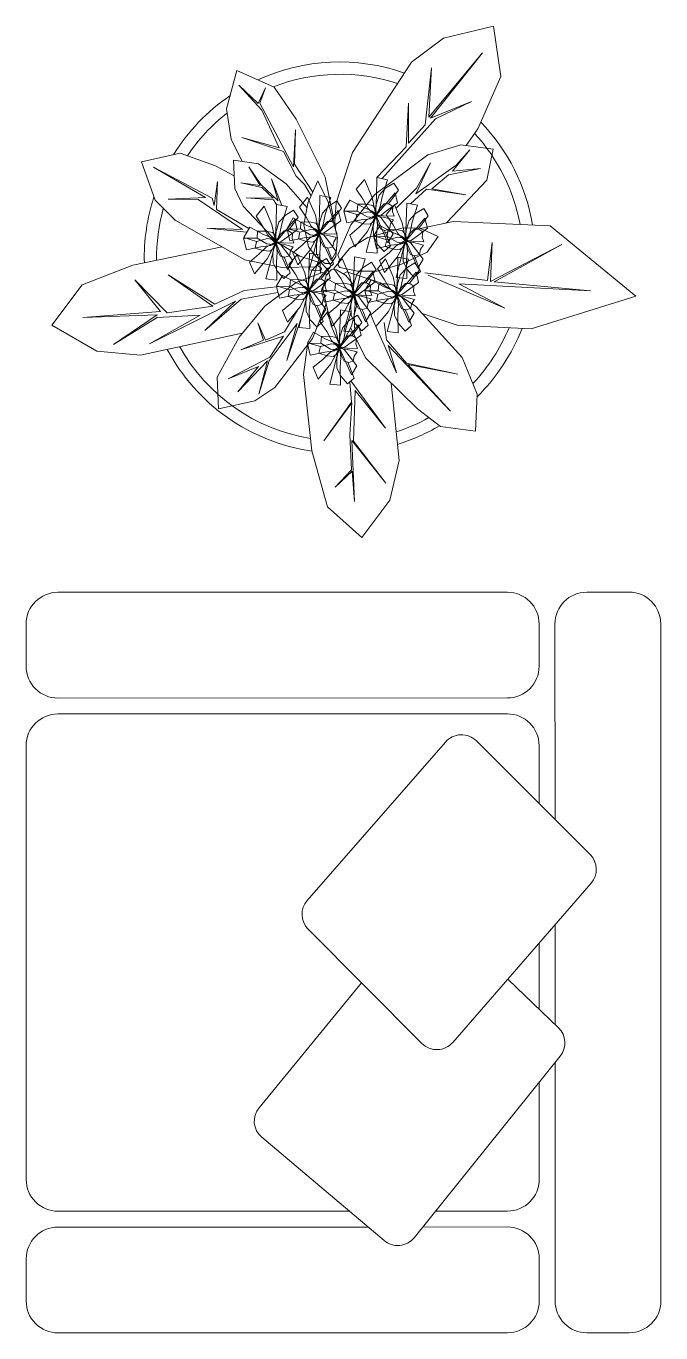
# Model space of a CAD drawing. Header units: inches. Extents: x -422522 to 22891, y -2973 to 414515.
# Drawn here: x 22456.9 to 22526.3, y 5237.4 to 5380.2 of the extents above; entities that cross this region are included whole.
import ezdxf

# ---------------------------------------------------------------- set-up
doc = ezdxf.new("R2010")
doc.units = ezdxf.units.IN
doc.header["$MEASUREMENT"] = 0
doc.layers.add('ARREDAMENTO', color=8, linetype='Continuous', lineweight=13)

msp = doc.modelspace()

# ---------------------------------------------------------------- linework, layer by layer
at = {"layer": 'ARREDAMENTO', "linetype": 'Continuous', "lineweight": 0}
for p, q in [((22508.00093, 5380.1717), (22502.52753, 5378.86773)), ((22508.79673, 5374.66351), (22508.00093, 5380.1717)), ((22502.52753, 5378.86773), (22499.03029, 5376.21693)), ((22499.03029, 5376.21693), (22492.56889, 5366.36042)), ((22478.77839, 5371.1168), (22479.92883, 5375.30559)), ((22479.92883, 5375.30559), (22483.99353, 5373.51416)), ((22506.27792, 5368.94839), (22508.79673, 5374.66351)), ((22483.99353, 5373.51416), (22486.42561, 5370.01304)), ((22479.29035, 5367.82299), (22478.77839, 5371.1168)), ((22486.42561, 5370.01304), (22489.58581, 5363.64965)), ((22505.00867, 5367.1239), (22506.27792, 5368.94839)), ((22480.49017, 5365.38772), (22479.29035, 5367.82299)), ((22500.81122, 5366.11181), (22504.41799, 5367.20191)), ((22504.41799, 5367.20191), (22507.96456, 5366.73347)), ((22469.50364, 5365.32482), (22473.71449, 5366.2726)), ((22473.71449, 5366.2726), (22477.58425, 5364.88712)), ((22492.56889, 5366.36042), (22490.79457, 5360.84651)), ((22495.01316, 5361.76517), (22500.81122, 5366.11181)), ((22507.96456, 5366.73347), (22507.24155, 5363.33664)), ((22471.00543, 5361.14126), (22469.50364, 5365.32482)), ((22477.58425, 5364.88712), (22479.62508, 5363.82582)), ((22479.54254, 5365.5253), (22479.69229, 5362.44198)), ((22482.29592, 5365.12557), (22479.54254, 5365.5253)), ((22485.30489, 5362.94911), (22482.29592, 5365.12557)), ((22487.59804, 5360.29897), (22485.30489, 5362.94911)), ((22487.69558, 5360.81084), (22488.78173, 5363.27526)), ((22488.78173, 5363.27526), (22489.89696, 5360.94908)), ((22489.58581, 5363.64965), (22490.47426, 5359.16575)), ((22507.24155, 5363.33664), (22502.85534, 5358.65655)), ((22479.69229, 5362.44198), (22480.60752, 5360.5059)), ((22492.40364, 5358.45557), (22495.01316, 5361.76517)), ((22473.17866, 5358.95034), (22471.00543, 5361.14126)), ((22480.60752, 5360.5059), (22484.29699, 5356.58071)), ((22487.24895, 5358.46724), (22487.69558, 5360.81084)), ((22489.89696, 5360.94908), (22490.92911, 5357.06327)), ((22490.79457, 5360.84651), (22490.601, 5358.29851)), ((22480.80849, 5354.63447), (22473.17866, 5358.95034)), ((22490.47426, 5359.16575), (22490.45504, 5358.84801)), ((22499.96042, 5358.06821), (22503.60998, 5358.80992)), ((22503.60998, 5358.80992), (22514.19579, 5358.34895)), ((22487.77417, 5356.04678), (22487.24895, 5358.46724)), ((22490.95545, 5355.16967), (22492.40364, 5358.45557)), ((22494.26117, 5357.0614), (22498.10192, 5358.11279)), ((22498.10192, 5358.11279), (22499.94423, 5358.07534)), ((22499.94423, 5358.07534), (22501.93924, 5357.19608)), ((22501.93924, 5357.19608), (22500.72866, 5355.47323)), ((22514.19579, 5358.34895), (22523.54347, 5350.66132)), ((22468.54642, 5354.05831), (22478.32939, 5356.03679)), ((22484.29699, 5356.58071), (22486.8281, 5355.02663)), ((22488.61231, 5354.94102), (22487.77417, 5356.04678)), ((22490.92911, 5357.06327), (22490.73466, 5354.98668)), ((22491.04891, 5354.42774), (22492.24242, 5355.8638)), ((22492.24242, 5355.8638), (22494.26117, 5357.0614)), ((22484.87875, 5353.78353), (22480.80849, 5354.63447)), ((22486.8281, 5355.02663), (22489.04088, 5354.3045)), ((22489.26471, 5354.51334), (22488.5506, 5353.84703)), ((22489.56505, 5354.24082), (22488.61231, 5354.94102)), ((22490.25526, 5354.21693), (22489.56505, 5354.24082)), ((22490.73466, 5354.98668), (22490.25526, 5354.21693)), ((22491.18152, 5354.5873), (22490.95545, 5355.16967)), ((22491.0111, 5354.02395), (22491.04891, 5354.42774)), ((22500.72866, 5355.47323), (22497.92093, 5354.14596)), ((22463.02293, 5351.91416), (22468.54642, 5354.05831)), ((22488.5506, 5353.84703), (22484.87875, 5353.78353)), ((22486.39436, 5352.13452), (22489.26863, 5353.25027)), ((22488.73852, 5354.02237), (22489.18909, 5353.70578)), ((22489.18909, 5353.70578), (22489.03616, 5353.16003)), ((22489.26863, 5353.25027), (22489.73805, 5353.04339)), ((22489.31417, 5351.46834), (22489.68633, 5352.92604)), ((22489.68633, 5352.92604), (22490.23136, 5353.52672)), ((22490.23136, 5353.52672), (22490.40043, 5353.59235)), ((22490.40043, 5353.59235), (22490.80422, 5353.55454)), ((22490.80422, 5353.55454), (22491.80868, 5352.9717)), ((22491.19409, 5353.80316), (22491.0111, 5354.02395)), ((22493.10955, 5353.3794), (22491.19409, 5353.80316)), ((22491.56269, 5353.11443), (22491.96384, 5353.32376)), ((22491.80868, 5352.9717), (22492.58285, 5352.03756)), ((22491.96384, 5353.32376), (22495.63961, 5352.12419)), ((22495.23138, 5353.37366), (22493.10955, 5353.3794)), ((22497.92093, 5354.14596), (22495.23138, 5353.37366)), ((22459.68877, 5347.50704), (22463.02293, 5351.91416)), ((22482.99761, 5349.55988), (22486.39436, 5352.13452)), ((22490.25522, 5347.41974), (22489.31417, 5351.46834)), ((22492.58285, 5352.03756), (22493.04364, 5349.71204)), ((22495.63961, 5352.12419), (22499.47598, 5349.52782)), ((22523.54347, 5350.66132), (22512.10296, 5347.08349)), ((22480.16879, 5346.19396), (22482.99761, 5349.55988)), ((22489.61856, 5349.59234), (22488.18954, 5346.0331)), ((22489.6725, 5349.92672), (22489.61856, 5349.59234)), ((22493.04364, 5349.71204), (22492.45266, 5347.39727)), ((22499.47598, 5349.52782), (22504.54525, 5343.94759)), ((22503.99682, 5347.47609), (22500.1801, 5348.75273)), ((22464.62738, 5344.6414), (22459.68877, 5347.50704)), ((22491.27329, 5345.07905), (22490.25522, 5347.41974)), ((22492.45266, 5347.39727), (22491.27329, 5345.07905)), ((22494.02661, 5343.89993), (22492.35543, 5347.20616)), ((22512.10296, 5347.08349), (22503.99682, 5347.47609)), ((22480.52283, 5346.61522), (22469.37699, 5344.19665)), ((22477.76627, 5341.80267), (22480.16879, 5346.19396)), ((22488.18954, 5346.0331), (22484.0834, 5340.6647)), ((22469.37699, 5344.19665), (22464.62738, 5344.6414)), ((22487.21582, 5342.0855), (22487.66488, 5345.34715)), ((22499.6704, 5338.34282), (22494.02661, 5343.89993)), ((22504.54525, 5343.94759), (22506.20894, 5339.94056)), ((22477.93423, 5338.34458), (22477.76627, 5341.80267)), ((22488.11158, 5333.7684), (22487.21582, 5342.0855)), ((22484.0834, 5340.6647), (22481.88757, 5339.22825)), ((22496.81367, 5341.15568), (22497.67531, 5332.70242)), ((22481.88757, 5339.22825), (22477.93423, 5338.34458)), ((22506.20894, 5339.94056), (22506.01597, 5335.91872)), ((22502.19404, 5336.40697), (22499.6704, 5338.34282)), ((22506.01597, 5335.91872), (22502.19404, 5336.40697)), ((22489.83596, 5327.64939), (22488.11158, 5333.7684)), ((22497.67531, 5332.70242), (22496.66465, 5328.34951)), ((22493.60362, 5324.29107), (22489.83596, 5327.64939)), ((22496.66465, 5328.34951), (22493.60362, 5324.29107))]:
    msp.add_line(p, q, dxfattribs=at)
at = {"layer": 'ARREDAMENTO'}
for p, q in [((22460.35769, 5318.29757), (22509.50207, 5318.30563)), ((22518.17461, 5318.30705), (22522.79997, 5318.30781)), ((22456.89, 5310.20263), (22456.88925, 5314.82798)), ((22512.97166, 5314.83718), (22512.97242, 5310.21183)), ((22514.70967, 5293.47161), (22514.70617, 5314.83746)), ((22526.28169, 5240.8337), (22526.26955, 5314.83936)), ((22460.35959, 5306.73418), (22509.50397, 5306.74224)), ((22460.35987, 5304.99967), (22509.50425, 5305.00773)), ((22456.89143, 5301.53009), (22456.8992, 5254.12022)), ((22502.73361, 5301.92858), (22487.62196, 5284.62126)), ((22518.54732, 5289.64622), (22506.10837, 5302.04543)), ((22512.97488, 5295.20086), (22512.97384, 5301.53929)), ((22503.52966, 5269.10126), (22518.65934, 5286.49027)), ((22487.72479, 5281.46883), (22500.14569, 5268.98793)), ((22514.71335, 5271.0636), (22514.71156, 5281.95296)), ((22512.97856, 5272.73403), (22512.97738, 5279.95981)), ((22515.08492, 5270.70582), (22509.55699, 5276.02866)), ((22482.35316, 5261.96672), (22493.55851, 5275.60693)), ((22499.30959, 5247.75594), (22515.282, 5267.58933)), ((22514.7183, 5240.83181), (22514.71403, 5266.88406)), ((22512.98162, 5254.12941), (22512.97988, 5264.73072)), ((22482.6478, 5258.73197), (22496.01603, 5247.43978)), ((22460.36879, 5250.65177), (22492.20734, 5250.65699)), ((22501.64714, 5250.65854), (22509.51317, 5250.65983)), ((22460.36907, 5248.91726), (22494.26033, 5248.92282)), ((22500.25011, 5248.9238), (22509.51345, 5248.92532)), ((22456.90063, 5245.44768), (22456.90138, 5240.82232)), ((22512.9838, 5240.83152), (22512.98304, 5245.45688)), ((22460.37097, 5237.35388), (22509.51535, 5237.36194)), ((22518.18789, 5237.36336), (22522.81324, 5237.36412))]:
    msp.add_line(p, q, dxfattribs=at)
at = {"layer": 'ARREDAMENTO', "linetype": 'Continuous', "lineweight": 0}
for points in [[(22495.81167, 5363.50091), (22501.64535, 5370.04752), (22505.57724, 5371.95216), (22501.10191, 5370.1186), (22506.77271, 5377.23812), (22500.91518, 5370.22612), (22501.20362, 5375.62294), (22500.51288, 5369.38738), (22498.68465, 5367.37217), (22498.70162, 5371.74313), (22498.44437, 5366.98106), (22495.22392, 5363.61218)], [(22488.23866, 5362.04305), (22486.22992, 5365.06895), (22486.33782, 5368.84447), (22486.10871, 5364.78798), (22482.45455, 5371.76792), (22483.04351, 5373.43021), (22482.25047, 5371.70178), (22480.15619, 5373.71843), (22482.6502, 5370.9787), (22484.53713, 5366.86262), (22480.45812, 5368.00392), (22485.00842, 5366.46955), (22486.41807, 5363.77334), (22487.30515, 5362.86774), (22488.05201, 5361.61954)], [(22497.3145, 5360.24606), (22499.56525, 5362.45217), (22501.09722, 5365.21859), (22499.48159, 5361.84337), (22503.8976, 5364.95898), (22505.40104, 5366.65932), (22503.51092, 5364.30665), (22506.56886, 5364.62806), (22503.06179, 5363.93017), (22501.22694, 5362.40712), (22504.96753, 5361.7266), (22500.64264, 5362.33853), (22498.89469, 5360.75533)], [(22481.00752, 5357.64291), (22476.68756, 5358.08061), (22480.53488, 5357.95888), (22475.68849, 5361.20804), (22472.43309, 5361.25673), (22476.4965, 5361.44381), (22470.83138, 5364.74269), (22477.22834, 5361.36148), (22477.4591, 5360.55749), (22477.82102, 5363.18402), (22477.71023, 5360.11436), (22481.25132, 5358.06396)], [(22484.85303, 5360.55737), (22483.72218, 5363.47703), (22484.45153, 5361.072), (22482.56148, 5362.87042), (22481.22136, 5364.77903), (22482.46459, 5362.74275), (22480.37215, 5363.03991), (22482.67378, 5362.54456), (22483.88542, 5361.35395), (22480.95838, 5361.41524), (22483.93319, 5361.17399), (22484.26529, 5360.66865)], [(22500.85253, 5352.96338), (22509.2232, 5349.34351), (22504.1977, 5351.99912), (22518.57116, 5351.23943), (22508.05779, 5352.22555), (22515.43963, 5356.29998), (22507.64873, 5352.26392), (22507.85336, 5356.5329), (22507.31569, 5352.3632), (22500.48368, 5353.21007)], [(22484.41963, 5351.0592), (22480.40925, 5350.31872), (22476.43646, 5346.91341), (22479.76572, 5350.11716), (22470.38363, 5345.45641), (22475.92886, 5348.56921), (22471.21725, 5348.31191), (22466.45143, 5345.37763), (22471.22833, 5348.62201), (22463.07506, 5348.31506), (22471.58811, 5348.97244), (22468.78026, 5352.45771), (22472.30071, 5348.83315), (22477.30343, 5349.55845), (22472.4312, 5353.00454), (22477.50692, 5349.79346), (22480.70841, 5351.27963), (22484.54389, 5351.69879)], [(22487.059, 5348.59434), (22485.3797, 5343.6202), (22486.52236, 5347.67812), (22483.46206, 5343.57471), (22482.3276, 5339.9518), (22483.27016, 5343.59474), (22480.02188, 5340.20663), (22482.28021, 5342.97496), (22478.97023, 5341.61438), (22483.51766, 5344.00788), (22485.01702, 5346.30507), (22480.36056, 5344.79613), (22482.83942, 5345.86199), (22482.2061, 5347.75979), (22483.06763, 5345.86669), (22485.12147, 5346.74704), (22486.54542, 5349.11611)], [(22495.11629, 5347.34169), (22497.36751, 5342.27103), (22496.4792, 5345.26868), (22503.29896, 5338.07558), (22498.63181, 5343.17377), (22504.09654, 5342.14096), (22498.49042, 5343.3539), (22496.27953, 5345.87661), (22496.03507, 5347.77781)], [(22492.38501, 5341.39209), (22496.17565, 5336.23816), (22492.85367, 5340.3368), (22492.69076, 5334.81146), (22496.21446, 5330.20311), (22492.50637, 5334.86803), (22492.77917, 5328.20341), (22492.55053, 5331.54666), (22490.66763, 5329.79416), (22492.47575, 5331.67609), (22492.27478, 5335.49232), (22492.48069, 5338.98391), (22489.43674, 5334.84296), (22492.46324, 5339.0916), (22492.27639, 5341.29675)]]:
    msp.add_lwpolyline(points, dxfattribs=at)
at = {"layer": 'ARREDAMENTO', "lineweight": 0}
for points in [[(22495.07866, 5359.45074), (22494.83301, 5358.31839), (22494.85108, 5357.24431), (22495.31452, 5356.31511), (22496.01784, 5355.5305), (22496.71687, 5356.14406), (22496.20113, 5357.52452), (22496.0412, 5357.87268), (22495.64927, 5357.99049), (22495.33886, 5358.58012), (22495.12829, 5359.4051), (22495.95715, 5359.29062), (22497.05282, 5359.00348), (22496.74013, 5358.55895), (22496.62454, 5358.00754), (22496.12184, 5357.84845), (22495.64927, 5357.99049), (22495.33886, 5358.58012), (22495.14623, 5359.35578), (22494.59401, 5359.12508), (22493.51954, 5358.99828), (22491.93741, 5358.66153), (22491.62563, 5359.93472), (22493.08802, 5359.9503), (22494.1646, 5359.32964), (22494.72907, 5359.24393), (22495.23228, 5359.46095), (22495.13066, 5360.1098), (22494.7829, 5360.57056), (22494.07181, 5360.72261), (22493.14706, 5360.6963), (22493.08802, 5359.9503), (22494.1646, 5359.32964), (22494.87012, 5359.24043), (22495.1414, 5359.35376), (22495.73849, 5359.56244), (22496.39774, 5360.04435), (22497.49503, 5360.85883), (22497.22105, 5361.96418), (22495.2148, 5359.57258), (22495.58849, 5360.45768), (22495.81017, 5361.5203), (22496.39941, 5363.38963), (22495.22392, 5363.61218), (22495.17556, 5361.51577), (22495.08315, 5359.70717), (22494.72597, 5361.45299), (22493.87233, 5363.42346), (22492.98632, 5362.3421), (22493.73417, 5361.23043), (22494.26161, 5360.27241), (22495.11379, 5359.40136)], [(22495.08771, 5359.51391), (22495.17, 5360.66966), (22495.48901, 5361.69543), (22496.19478, 5362.45706), (22497.09016, 5363.01255), (22497.58872, 5362.22735), (22496.70602, 5361.04731), (22496.45474, 5360.75809), (22496.04549, 5360.7551), (22495.58197, 5360.27639), (22495.14816, 5359.54377), (22495.97581, 5359.42084), (22497.10802, 5359.38868), (22496.93278, 5359.90314), (22496.97671, 5360.46482), (22496.53894, 5360.7587), (22496.04549, 5360.7551), (22495.58197, 5360.27639), (22495.17924, 5359.58607), (22494.71404, 5359.96258), (22493.71843, 5360.38606), (22492.29458, 5361.15363), (22491.63774, 5360.01926), (22493.03689, 5359.59356), (22494.24446, 5359.88686), (22494.81028, 5359.81058), (22495.23228, 5359.46095), (22494.9525, 5358.86677), (22494.48933, 5358.52223), (22493.76416, 5358.57603), (22492.88402, 5358.86101), (22493.03689, 5359.59356), (22494.24446, 5359.88686), (22494.94664, 5359.77432), (22495.17516, 5359.58937), (22495.68961, 5359.22137), (22496.18697, 5358.5737), (22497.01132, 5357.48381), (22496.43792, 5356.49991), (22495.18415, 5359.35873), (22495.2942, 5358.4043), (22495.2085, 5357.3222), (22495.24898, 5355.36261), (22494.0583, 5355.47918), (22494.6007, 5357.50479), (22495.02, 5359.26654), (22494.18685, 5357.69131), (22492.81412, 5356.03993), (22492.2675, 5357.32661), (22493.29749, 5358.18348), (22494.07277, 5358.95479), (22495.1353, 5359.55143)], [(22488.86251, 5357.50134), (22488.61686, 5356.36899), (22488.63493, 5355.29491), (22489.09837, 5354.36571), (22489.80169, 5353.5811), (22490.50072, 5354.19466), (22489.98498, 5355.57512), (22489.82505, 5355.92328), (22489.43312, 5356.04109), (22489.12271, 5356.63072), (22488.91214, 5357.4557), (22489.741, 5357.34122), (22490.83667, 5357.05408), (22490.52398, 5356.60955), (22490.40839, 5356.05814), (22489.90569, 5355.89905), (22489.43312, 5356.04109), (22489.12271, 5356.63072), (22488.93008, 5357.40637), (22488.37786, 5357.17568), (22487.30339, 5357.04888), (22485.72126, 5356.71213), (22485.40948, 5357.98532), (22486.87187, 5358.0009), (22487.94845, 5357.38024), (22488.51292, 5357.29453), (22489.01614, 5357.51155), (22488.91451, 5358.1604), (22488.56675, 5358.62116), (22487.85566, 5358.77321), (22486.93091, 5358.7469), (22486.87187, 5358.0009), (22487.94845, 5357.38024), (22488.65397, 5357.29103), (22488.92525, 5357.40435), (22489.52234, 5357.61304), (22490.18159, 5358.09495), (22491.27888, 5358.90943), (22491.00491, 5360.01478), (22488.99865, 5357.62318), (22489.37234, 5358.50828), (22489.59402, 5359.57089), (22490.18326, 5361.44023), (22489.00777, 5361.66278), (22488.95941, 5359.56637), (22488.867, 5357.75777), (22488.50982, 5359.50359), (22487.65618, 5361.47406), (22486.77017, 5360.3927), (22487.51802, 5359.28103), (22488.04546, 5358.32301), (22488.89764, 5357.45196)], [(22484.12002, 5356.5072), (22483.87438, 5355.37486), (22483.89244, 5354.30078), (22484.35588, 5353.37158), (22485.0592, 5352.58697), (22485.75823, 5353.20053), (22485.2425, 5354.58099), (22485.08257, 5354.92915), (22484.69064, 5355.04696), (22484.38023, 5355.63659), (22484.16965, 5356.46157), (22484.99852, 5356.34709), (22486.09418, 5356.05995), (22485.78149, 5355.61541), (22485.6659, 5355.064), (22485.16321, 5354.90491), (22484.69064, 5355.04696), (22484.38023, 5355.63659), (22484.1876, 5356.41224), (22483.63537, 5356.18155), (22482.5609, 5356.05475), (22480.97878, 5355.718), (22480.66699, 5356.99119), (22482.12938, 5357.00677), (22483.20596, 5356.38611), (22483.77043, 5356.3004), (22484.27365, 5356.51742), (22484.17202, 5357.16626), (22483.82427, 5357.62703), (22483.11317, 5357.77907), (22482.18842, 5357.75277), (22482.12938, 5357.00677), (22483.20596, 5356.38611), (22483.91148, 5356.2969), (22484.18276, 5356.41022), (22484.77985, 5356.61891), (22485.4391, 5357.10081), (22486.53639, 5357.91529), (22486.26242, 5359.02064), (22484.25616, 5356.62904), (22484.62986, 5357.51415), (22484.85154, 5358.57676), (22485.44077, 5360.4461), (22484.26529, 5360.66865), (22484.21692, 5358.57223), (22484.12451, 5356.76364), (22483.76734, 5358.50946), (22482.91369, 5360.47993), (22482.02769, 5359.39856), (22482.77554, 5358.28689), (22483.30298, 5357.32888), (22484.15516, 5356.45783)], [(22484.12908, 5356.57037), (22484.21136, 5357.72613), (22484.53037, 5358.7519), (22485.23614, 5359.51353), (22486.13153, 5360.06902), (22486.63009, 5359.28382), (22485.74738, 5358.10378), (22485.4961, 5357.81455), (22485.08686, 5357.81157), (22484.62334, 5357.33286), (22484.18953, 5356.60023), (22485.01718, 5356.4773), (22486.14939, 5356.44514), (22485.97414, 5356.95961), (22486.01808, 5357.52129), (22485.5803, 5357.81517), (22485.08686, 5357.81157), (22484.62334, 5357.33286), (22484.2206, 5356.64253), (22483.7554, 5357.01904), (22482.7598, 5357.44253), (22481.33594, 5358.21009), (22480.67911, 5357.07572), (22482.07825, 5356.65003), (22483.28582, 5356.94333), (22483.85164, 5356.86705), (22484.27365, 5356.51742), (22483.99387, 5355.92324), (22483.5307, 5355.5787), (22482.80553, 5355.63249), (22481.92539, 5355.91748), (22482.07825, 5356.65003), (22483.28582, 5356.94333), (22483.988, 5356.83079), (22484.21653, 5356.64583), (22484.73097, 5356.27784), (22485.22833, 5355.63017), (22486.05269, 5354.54028), (22485.47928, 5353.55638), (22484.22552, 5356.4152), (22484.33557, 5355.46077), (22484.24987, 5354.37866), (22484.29034, 5352.41908), (22483.09967, 5352.53565), (22483.64207, 5354.56125), (22484.06136, 5356.323), (22483.22821, 5354.74778), (22481.85549, 5353.09639), (22481.30887, 5354.38308), (22482.33885, 5355.23995), (22483.11414, 5356.01126), (22484.17667, 5356.60789)], [(22488.87156, 5357.56451), (22488.95385, 5358.72026), (22489.27286, 5359.74603), (22489.97863, 5360.50766), (22490.87401, 5361.06315), (22491.37258, 5360.27795), (22490.48987, 5359.09791), (22490.23859, 5358.80869), (22489.82935, 5358.8057), (22489.36582, 5358.32699), (22488.93202, 5357.59437), (22489.75966, 5357.47144), (22490.89188, 5357.43928), (22490.71663, 5357.95374), (22490.76057, 5358.51542), (22490.32279, 5358.8093), (22489.82935, 5358.8057), (22489.36582, 5358.32699), (22488.96309, 5357.63667), (22488.49789, 5358.01318), (22487.50228, 5358.43666), (22486.07843, 5359.20423), (22485.42159, 5358.06986), (22486.82074, 5357.64416), (22488.02831, 5357.93746), (22488.59413, 5357.86118), (22489.01614, 5357.51155), (22488.73636, 5356.91737), (22488.27319, 5356.57283), (22487.54801, 5356.62663), (22486.66787, 5356.91161), (22486.82074, 5357.64416), (22488.02831, 5357.93746), (22488.73049, 5357.82492), (22488.95901, 5357.63996), (22489.47346, 5357.27197), (22489.97082, 5356.6243), (22490.79517, 5355.53441), (22490.22177, 5354.55051), (22488.968, 5357.40933), (22489.07805, 5356.4549), (22488.99235, 5355.3728), (22489.03283, 5353.41321), (22487.84216, 5353.52978), (22488.38455, 5355.55539), (22488.80385, 5357.31714), (22487.9707, 5355.74191), (22486.59798, 5354.09052), (22486.05135, 5355.37721), (22487.08134, 5356.23408), (22487.85662, 5357.00539), (22488.91915, 5357.60203)], [(22498.34913, 5356.66968), (22498.10349, 5355.53733), (22498.12155, 5354.46325), (22498.58499, 5353.53406), (22499.28831, 5352.74944), (22499.98734, 5353.363), (22499.4716, 5354.74347), (22499.31168, 5355.09162), (22498.91974, 5355.20943), (22498.60933, 5355.79906), (22498.39876, 5356.62404), (22499.22762, 5356.50956), (22500.32329, 5356.22242), (22500.0106, 5355.77789), (22499.89501, 5355.22648), (22499.39231, 5355.06739), (22498.91974, 5355.20943), (22498.60933, 5355.79906), (22498.4167, 5356.57472), (22497.86448, 5356.34402), (22496.79001, 5356.21722), (22495.20788, 5355.88047), (22494.8961, 5357.15366), (22496.35849, 5357.16924), (22497.43507, 5356.54858), (22497.99954, 5356.46287), (22498.50276, 5356.67989), (22498.40113, 5357.32874), (22498.05337, 5357.7895), (22497.34228, 5357.94155), (22496.41753, 5357.91524), (22496.35849, 5357.16924), (22497.43507, 5356.54858), (22498.14059, 5356.45937), (22498.41187, 5356.5727), (22499.00896, 5356.78138), (22499.66821, 5357.26329), (22500.7655, 5358.07777), (22500.49153, 5359.18312), (22498.48527, 5356.79152), (22498.85896, 5357.67662), (22499.08064, 5358.73924), (22499.66988, 5360.60857), (22498.49439, 5360.83112), (22498.44603, 5358.73471), (22498.35362, 5356.92611), (22497.99644, 5358.67194), (22497.1428, 5360.6424), (22496.25679, 5359.56104), (22497.00464, 5358.44937), (22497.53209, 5357.49135), (22498.38427, 5356.6203)], [(22498.35818, 5356.73285), (22498.44047, 5357.8886), (22498.75948, 5358.91437), (22499.46525, 5359.676), (22500.36063, 5360.23149), (22500.8592, 5359.44629), (22499.97649, 5358.26625), (22499.72521, 5357.97703), (22499.31597, 5357.97404), (22498.85244, 5357.49533), (22498.41864, 5356.76271), (22499.24628, 5356.63978), (22500.3785, 5356.60762), (22500.20325, 5357.12208), (22500.24719, 5357.68376), (22499.80941, 5357.97764), (22499.31597, 5357.97404), (22498.85244, 5357.49533), (22498.44971, 5356.80501), (22497.98451, 5357.18152), (22496.9889, 5357.605), (22495.56505, 5358.37257), (22494.90821, 5357.2382), (22496.30736, 5356.8125), (22497.51493, 5357.1058), (22498.08075, 5357.02952), (22498.50276, 5356.67989), (22498.22298, 5356.08571), (22497.75981, 5355.74117), (22497.03463, 5355.79497), (22496.15449, 5356.07995), (22496.30736, 5356.8125), (22497.51493, 5357.1058), (22498.21711, 5356.99326), (22498.44564, 5356.80831), (22498.96008, 5356.44031), (22499.45744, 5355.79264), (22500.28179, 5354.70275), (22499.70839, 5353.71885), (22498.45462, 5356.57767), (22498.56467, 5355.62324), (22498.47897, 5354.54114), (22498.51945, 5352.58155), (22497.32878, 5352.69812), (22497.87117, 5354.72373), (22498.29047, 5356.48548), (22497.45732, 5354.91025), (22496.0846, 5353.25887), (22495.53798, 5354.54555), (22496.56796, 5355.40242), (22497.34324, 5356.17373), (22498.40577, 5356.77037)], [(22487.71677, 5351.21182), (22487.47112, 5350.07947), (22487.48919, 5349.00539), (22487.95262, 5348.07619), (22488.65595, 5347.29158), (22489.35498, 5347.90514), (22488.83924, 5349.2856), (22488.67931, 5349.63376), (22488.28738, 5349.75157), (22487.97697, 5350.3412), (22487.7664, 5351.16618), (22488.59526, 5351.0517), (22489.69093, 5350.76456), (22489.37824, 5350.32003), (22489.26265, 5349.76862), (22488.75995, 5349.60952), (22488.28738, 5349.75157), (22487.97697, 5350.3412), (22487.78434, 5351.11685), (22487.23212, 5350.88616), (22486.15764, 5350.75936), (22484.57552, 5350.42261), (22484.26374, 5351.6958), (22485.72613, 5351.71138), (22486.80271, 5351.09072), (22487.36718, 5351.00501), (22487.87039, 5351.22203), (22487.76876, 5351.87088), (22487.42101, 5352.33164), (22486.70992, 5352.48369), (22485.78517, 5352.45738), (22485.72613, 5351.71138), (22486.80271, 5351.09072), (22487.50823, 5351.00151), (22487.7795, 5351.11483), (22488.3766, 5351.32352), (22489.03585, 5351.80543), (22490.13314, 5352.61991), (22489.85916, 5353.72525), (22487.85291, 5351.33366), (22488.2266, 5352.21876), (22488.44828, 5353.28137), (22489.03752, 5355.15071), (22487.86203, 5355.37326), (22487.81366, 5353.27685), (22487.72126, 5351.46825), (22487.36408, 5353.21407), (22486.51044, 5355.18454), (22485.62443, 5354.10318), (22486.37228, 5352.99151), (22486.89972, 5352.03349), (22487.7519, 5351.16244)], [(22487.72582, 5351.27499), (22487.80811, 5352.43074), (22488.12712, 5353.45651), (22488.83289, 5354.21814), (22489.72827, 5354.77363), (22490.22683, 5353.98843), (22489.34413, 5352.80839), (22489.09285, 5352.51917), (22488.6836, 5352.51618), (22488.22008, 5352.03747), (22487.78627, 5351.30485), (22488.61392, 5351.18191), (22489.74613, 5351.14976), (22489.57089, 5351.66422), (22489.61482, 5352.2259), (22489.17705, 5352.51978), (22488.6836, 5352.51618), (22488.22008, 5352.03747), (22487.81735, 5351.34715), (22487.35215, 5351.72365), (22486.35654, 5352.14714), (22484.93269, 5352.91471), (22484.27585, 5351.78034), (22485.675, 5351.35464), (22486.88257, 5351.64794), (22487.44839, 5351.57166), (22487.87039, 5351.22203), (22487.59061, 5350.62785), (22487.12744, 5350.28331), (22486.40227, 5350.33711), (22485.52213, 5350.62209), (22485.675, 5351.35464), (22486.88257, 5351.64794), (22487.58475, 5351.5354), (22487.81327, 5351.35044), (22488.32771, 5350.98245), (22488.82507, 5350.33478), (22489.64943, 5349.24489), (22489.07603, 5348.26099), (22487.82226, 5351.11981), (22487.93231, 5350.16538), (22487.84661, 5349.08328), (22487.88709, 5347.12369), (22486.69641, 5347.24026), (22487.23881, 5349.26587), (22487.65811, 5351.02761), (22486.82496, 5349.45239), (22485.45223, 5347.801), (22484.90561, 5349.08769), (22485.93559, 5349.94456), (22486.71088, 5350.71587), (22487.77341, 5351.31251)], [(22492.63627, 5350.8013), (22492.39063, 5349.66895), (22492.40869, 5348.59487), (22492.87213, 5347.66567), (22493.57545, 5346.88106), (22494.27448, 5347.49462), (22493.75875, 5348.87508), (22493.59882, 5349.22324), (22493.20689, 5349.34105), (22492.89648, 5349.93068), (22492.68591, 5350.75566), (22493.51477, 5350.64118), (22494.61043, 5350.35404), (22494.29774, 5349.90951), (22494.18215, 5349.3581), (22493.67946, 5349.19901), (22493.20689, 5349.34105), (22492.89648, 5349.93068), (22492.70385, 5350.70634), (22492.15162, 5350.47564), (22491.07715, 5350.34884), (22489.49503, 5350.01209), (22489.18324, 5351.28528), (22490.64563, 5351.30086), (22491.72221, 5350.6802), (22492.28668, 5350.59449), (22492.7899, 5350.81151), (22492.68827, 5351.46036), (22492.34052, 5351.92112), (22491.62942, 5352.07317), (22490.70467, 5352.04686), (22490.64563, 5351.30086), (22491.72221, 5350.6802), (22492.42773, 5350.59099), (22492.69901, 5350.70432), (22493.2961, 5350.913), (22493.95535, 5351.39491), (22495.05264, 5352.20939), (22494.77867, 5353.31474), (22492.77241, 5350.92314), (22493.14611, 5351.80824), (22493.36779, 5352.87085), (22493.95702, 5354.74019), (22492.78154, 5354.96274), (22492.73317, 5352.86633), (22492.64076, 5351.05773), (22492.28359, 5352.80355), (22491.42994, 5354.77402), (22490.54394, 5353.69266), (22491.29179, 5352.58099), (22491.81923, 5351.62297), (22492.67141, 5350.75192)], [(22492.64533, 5350.86447), (22492.72761, 5352.02022), (22493.04662, 5353.04599), (22493.75239, 5353.80762), (22494.64778, 5354.36311), (22495.14634, 5353.57791), (22494.26363, 5352.39787), (22494.01235, 5352.10865), (22493.60311, 5352.10566), (22493.13959, 5351.62695), (22492.70578, 5350.89433), (22493.53343, 5350.7714), (22494.66564, 5350.73924), (22494.49039, 5351.2537), (22494.53433, 5351.81538), (22494.09655, 5352.10926), (22493.60311, 5352.10566), (22493.13959, 5351.62695), (22492.73685, 5350.93663), (22492.27165, 5351.31314), (22491.27605, 5351.73662), (22489.85219, 5352.50419), (22489.19536, 5351.36982), (22490.5945, 5350.94412), (22491.80207, 5351.23742), (22492.36789, 5351.16114), (22492.7899, 5350.81151), (22492.51012, 5350.21733), (22492.04695, 5349.87279), (22491.32178, 5349.92659), (22490.44164, 5350.21157), (22490.5945, 5350.94412), (22491.80207, 5351.23742), (22492.50425, 5351.12488), (22492.73278, 5350.93992), (22493.24722, 5350.57193), (22493.74458, 5349.92426), (22494.56894, 5348.83437), (22493.99553, 5347.85047), (22492.74177, 5350.70929), (22492.85182, 5349.75486), (22492.76612, 5348.67276), (22492.80659, 5346.71317), (22491.61592, 5346.82974), (22492.15832, 5348.85535), (22492.57761, 5350.6171), (22491.74446, 5349.04187), (22490.37174, 5347.39049), (22489.82512, 5348.67717), (22490.8551, 5349.53404), (22491.63039, 5350.30535), (22492.69292, 5350.90199)], [(22497.38083, 5350.7525), (22497.13518, 5349.62016), (22497.15325, 5348.54608), (22497.61668, 5347.61688), (22498.32001, 5346.83227), (22499.01904, 5347.44583), (22498.5033, 5348.82629), (22498.34337, 5349.17445), (22497.95144, 5349.29226), (22497.64103, 5349.88189), (22497.43046, 5350.70686), (22498.25932, 5350.59239), (22499.35499, 5350.30524), (22499.0423, 5349.86071), (22498.92671, 5349.3093), (22498.42401, 5349.15021), (22497.95144, 5349.29226), (22497.64103, 5349.88189), (22497.4484, 5350.65754), (22496.89618, 5350.42685), (22495.8217, 5350.30004), (22494.23958, 5349.96329), (22493.9278, 5351.23649), (22495.39018, 5351.25207), (22496.46677, 5350.63141), (22497.03123, 5350.54569), (22497.53445, 5350.76272), (22497.43282, 5351.41156), (22497.08507, 5351.87232), (22496.37398, 5352.02437), (22495.44922, 5351.99807), (22495.39018, 5351.25207), (22496.46677, 5350.63141), (22497.17229, 5350.54219), (22497.44356, 5350.65552), (22498.04066, 5350.86421), (22498.69991, 5351.34611), (22499.7972, 5352.16059), (22499.52322, 5353.26594), (22497.51697, 5350.87434), (22497.89066, 5351.75944), (22498.11234, 5352.82206), (22498.70158, 5354.69139), (22497.52609, 5354.91394), (22497.47772, 5352.81753), (22497.38532, 5351.00893), (22497.02814, 5352.75476), (22496.1745, 5354.72522), (22495.28849, 5353.64386), (22496.03634, 5352.53219), (22496.56378, 5351.57417), (22497.41596, 5350.70312)], [(22497.38988, 5350.81567), (22497.47216, 5351.97143), (22497.79118, 5352.9972), (22498.49695, 5353.75883), (22499.39233, 5354.31431), (22499.89089, 5353.52912), (22499.00818, 5352.34908), (22498.75691, 5352.05985), (22498.34766, 5352.05687), (22497.88414, 5351.57816), (22497.45033, 5350.84553), (22498.27798, 5350.7226), (22499.41019, 5350.69044), (22499.23495, 5351.20491), (22499.27888, 5351.76658), (22498.84111, 5352.06047), (22498.34766, 5352.05687), (22497.88414, 5351.57816), (22497.48141, 5350.88783), (22497.0162, 5351.26434), (22496.0206, 5351.68783), (22494.59675, 5352.45539), (22493.93991, 5351.32102), (22495.33906, 5350.89533), (22496.54663, 5351.18862), (22497.11245, 5351.11234), (22497.53445, 5350.76272), (22497.25467, 5350.16854), (22496.7915, 5349.82399), (22496.06633, 5349.87779), (22495.18619, 5350.16277), (22495.33906, 5350.89533), (22496.54663, 5351.18862), (22497.24881, 5351.07609), (22497.47733, 5350.89113), (22497.99177, 5350.52314), (22498.48913, 5349.87547), (22499.31349, 5348.78558), (22498.74009, 5347.80167), (22497.48632, 5350.6605), (22497.59637, 5349.70607), (22497.51067, 5348.62396), (22497.55115, 5346.66438), (22496.36047, 5346.78094), (22496.90287, 5348.80655), (22497.32217, 5350.5683), (22496.48902, 5348.99307), (22495.11629, 5347.34169), (22494.56967, 5348.62838), (22495.59965, 5349.48525), (22496.37494, 5350.25656), (22497.43747, 5350.85319)], [(22491.09632, 5345.00554), (22490.85067, 5343.8732), (22490.86873, 5342.79912), (22491.33217, 5341.86992), (22492.0355, 5341.08531), (22492.73453, 5341.69887), (22492.21879, 5343.07933), (22492.05886, 5343.42749), (22491.66693, 5343.5453), (22491.35652, 5344.13493), (22491.14595, 5344.95991), (22491.97481, 5344.84543), (22493.07048, 5344.55829), (22492.75779, 5344.11375), (22492.64219, 5343.56234), (22492.1395, 5343.40325), (22491.66693, 5343.5453), (22491.35652, 5344.13493), (22491.16389, 5344.91058), (22490.61167, 5344.67989), (22489.53719, 5344.55309), (22487.95507, 5344.21634), (22487.64328, 5345.48953), (22489.10567, 5345.50511), (22490.18226, 5344.88445), (22490.74672, 5344.79874), (22491.24994, 5345.01576), (22491.14831, 5345.6646), (22490.80056, 5346.12537), (22490.08947, 5346.27742), (22489.16471, 5346.25111), (22489.10567, 5345.50511), (22490.18226, 5344.88445), (22490.88778, 5344.79524), (22491.15905, 5344.90856), (22491.75615, 5345.11725), (22492.4154, 5345.59915), (22493.51268, 5346.41363), (22493.23871, 5347.51898), (22491.23246, 5345.12738), (22491.60615, 5346.01249), (22491.82783, 5347.0751), (22492.41707, 5348.94444), (22491.24158, 5349.16699), (22491.19321, 5347.07058), (22491.10081, 5345.26198), (22490.74363, 5347.0078), (22489.88999, 5348.97827), (22489.00398, 5347.8969), (22489.75183, 5346.78523), (22490.27927, 5345.82722), (22491.13145, 5344.95617)], [(22491.10537, 5345.06871), (22491.18765, 5346.22447), (22491.50667, 5347.25024), (22492.21244, 5348.01187), (22493.10782, 5348.56736), (22493.60638, 5347.78216), (22492.72367, 5346.60212), (22492.4724, 5346.31289), (22492.06315, 5346.30991), (22491.59963, 5345.8312), (22491.16582, 5345.09857), (22491.99347, 5344.97564), (22493.12568, 5344.94348), (22492.95044, 5345.45795), (22492.99437, 5346.01963), (22492.5566, 5346.31351), (22492.06315, 5346.30991), (22491.59963, 5345.8312), (22491.1969, 5345.14087), (22490.73169, 5345.51738), (22489.73609, 5345.94087), (22488.31224, 5346.70844), (22487.6554, 5345.57406), (22489.05455, 5345.14837), (22490.26212, 5345.44167), (22490.82794, 5345.36539), (22491.24994, 5345.01576), (22490.97016, 5344.42158), (22490.50699, 5344.07704), (22489.78182, 5344.13083), (22488.90168, 5344.41582), (22489.05455, 5345.14837), (22490.26212, 5345.44167), (22490.96429, 5345.32913), (22491.19282, 5345.14417), (22491.70726, 5344.77618), (22492.20462, 5344.12851), (22493.02898, 5343.03862), (22492.45558, 5342.05472), (22491.20181, 5344.91354), (22491.31186, 5343.95911), (22491.22616, 5342.877), (22491.26664, 5340.91742), (22490.07596, 5341.03399), (22490.61836, 5343.05959), (22491.03766, 5344.82134), (22490.20451, 5343.24612), (22488.83178, 5341.59473), (22488.28516, 5342.88142), (22489.31514, 5343.73829), (22490.09043, 5344.5096), (22491.15296, 5345.10623)]]:
    msp.add_lwpolyline(points, dxfattribs=at)
at = {"layer": 'ARREDAMENTO'}
for centre, radius, start, end in [((22491.18231, 5354.88089), 21.37396, 70.6515009, 114.7559708), ((22491.18231, 5354.88089), 20.02756, 71.6066293, 111.2564), ((22491.18231, 5354.88089), 21.37396, 124.1757386, 148.3042822), ((22491.18231, 5354.88089), 20.02756, 128.0102432, 146.3249017), ((22491.18231, 5354.88089), 21.37396, 9.5670782, 43.8295828), ((22491.18231, 5354.88089), 20.02756, 10.3913663, 42.6056205), ((22491.18231, 5354.88089), 21.37396, 161.8877218, 181.5170406), ((22491.18231, 5354.88089), 20.02756, 164.4457854, 180.8429562), ((22491.18231, 5354.88089), 20.02756, 316.5575698, 337.451133), ((22491.18231, 5354.88089), 21.37396, 314.6216234, 338.7436972), ((22491.18231, 5354.88089), 21.37396, 208.0361482, 261.7715344), ((22491.18231, 5354.88089), 20.02756, 209.1286334, 260.7607753), ((22491.18231, 5354.88089), 20.02756, 287.9562827, 299.102568), ((22491.18231, 5354.88089), 21.37396, 287.1812472, 300.6559473), ((22460.35826, 5314.82855), 3.46902, 90.0093978, 180.0093978), ((22509.50264, 5314.83661), 3.46902, 0.0093978, 90.0093978), ((22518.17518, 5314.83803), 3.46902, 90.0093978, 180.0093978), ((22522.80053, 5314.83879), 3.46902, 0.0093978, 90.0093978), ((22460.35902, 5310.2032), 3.46902, 180.0093978, 270.0093978), ((22509.5034, 5310.21126), 3.46902, 270.0093978, 0.0093978), ((22460.36044, 5301.53066), 3.46902, 90.0093978, 180.0093978), ((22509.50482, 5301.53872), 3.46902, 0.0093978, 90.0093978), ((22504.47568, 5300.40751), 2.31268, 45.0916526, 138.874606), ((22516.91462, 5288.0083), 2.31268, 318.974372, 45.0916526), ((22489.36404, 5283.10019), 2.31268, 138.874606, 224.8619511), ((22513.4808, 5269.0399), 2.31268, 321.1544919, 46.0827569), ((22501.78494, 5270.6193), 2.31268, 224.8619511, 318.974372), ((22484.14017, 5260.4987), 2.31268, 140.5971162, 229.8120702), ((22460.36822, 5254.12078), 3.46902, 180.0093978, 270.0093978), ((22509.5126, 5254.12885), 3.46902, 270.0093978, 0.0093978), ((22460.36964, 5245.44825), 3.46902, 90.0093978, 180.0093978), ((22509.51402, 5245.45631), 3.46902, 0.0093978, 90.0093978), ((22497.50839, 5249.2065), 2.31268, 229.8120702, 321.1544919), ((22460.3704, 5240.82289), 3.46902, 180.0093978, 270.0093978), ((22509.51478, 5240.83095), 3.46902, 270.0093978, 0.0093978), ((22518.18732, 5240.83238), 3.46902, 180.0093978, 270.0093978), ((22522.81267, 5240.83314), 3.46902, 270.0093978, 0.0093978)]:
    msp.add_arc(centre, radius, start, end, dxfattribs=at)

doc.saveas('drawing.dxf')
